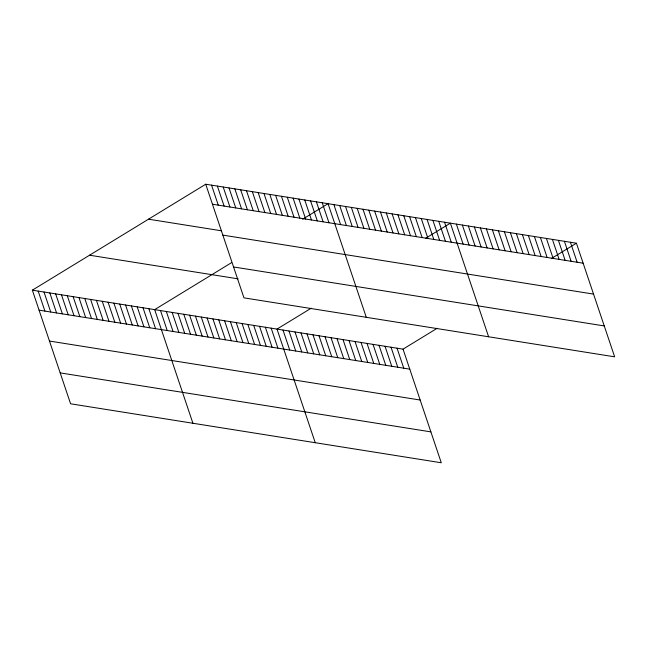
<?xml version="1.0" encoding="UTF-8"?>
<svg xmlns="http://www.w3.org/2000/svg" width="647" height="647" viewBox="0 0 647 647"><rect width="100%" height="100%" fill="white"/><g stroke="black" fill="none" stroke-linecap="round" stroke-linejoin="round"><path stroke-width="0.97" d="M32.35 290.171L403.041 349.145L441.278 462.767L70.588 403.793L32.35 290.171L205.722 184.233L576.412 243.207L614.65 356.829L243.959 297.855L205.722 184.233M231.537 262.666L154.673 309.63L192.919 423.251M302.626 219.228L328.053 203.692L366.291 317.321M311.175 308.215L277.005 329.097L315.243 442.718M425.742 238.209L450.377 223.158L488.614 336.78M403.041 349.145L437.21 328.264M551.778 258.258L576.412 243.207M212.451 204.226L583.141 263.2M148.511 219.187L221.323 230.777M222.851 235.12L593.542 294.094M233.567 266.96L604.249 325.934M89.561 255.209L238.104 278.841M39.079 310.164L409.769 369.138M49.479 341.058L420.162 400.032M60.187 372.89L430.878 431.873M570.411 242.253L577.14 262.245M564.41 241.299L571.139 261.291M558.41 240.344L565.13 260.337M552.409 239.39L559.129 259.374M546.4 238.436L553.128 258.42M540.399 237.481L547.127 257.466M534.398 236.519L541.127 256.511M528.397 235.565L535.126 255.557M522.396 234.61L529.125 254.603M516.395 233.656L523.124 253.648M510.394 232.702L517.123 252.694M504.393 231.747L511.122 251.74M498.392 230.793L505.121 250.785M492.391 229.839L499.12 249.831M486.39 228.884L493.111 248.877M480.389 227.93L487.11 247.922M474.38 226.976L481.109 246.968M468.379 226.021L475.108 246.014M462.379 225.067L469.107 245.059M456.378 224.113L463.106 244.097M444.554 222.228L451.282 242.221M438.731 221.298L445.451 241.291M432.9 220.376L439.628 240.369M427.077 219.446L433.805 239.439M421.254 218.524L427.982 238.508M415.431 217.594L422.151 237.586M409.6 216.664L416.328 236.656M403.777 215.742L410.505 235.734M397.954 214.812L404.682 234.804M392.122 213.89L398.851 233.874M386.299 212.96L393.028 232.952M380.476 212.038L387.205 232.022M374.653 211.108L381.382 231.1M368.822 210.178L375.551 230.17M362.999 209.256L369.728 229.248M357.176 208.326L363.905 228.318M351.353 207.404L358.082 227.388M397.04 348.191L403.76 368.183M345.522 206.474L352.251 226.466M391.039 347.237L397.759 367.229M339.699 205.544L346.428 225.536M385.03 346.282L391.758 366.267M333.876 204.622L340.605 224.614M379.029 345.328L385.758 365.312M373.028 344.374L379.757 364.358M322.222 202.77L328.951 222.754M367.027 343.42L373.756 363.404M316.399 201.84L323.128 221.832M361.026 342.457L367.755 362.449M310.576 200.91L317.305 220.902M355.025 341.503L361.754 361.495M304.753 199.988L311.474 219.98M349.024 340.548L355.753 360.541M298.922 199.058L305.651 219.05M343.023 339.594L349.752 359.586M293.099 198.136L299.828 218.12M337.022 338.64L343.751 358.632M287.276 197.206L294.005 217.198M331.021 337.685L337.75 357.678M281.453 196.276L288.174 216.268M325.02 336.731L331.741 356.723M275.622 195.354L282.351 215.346M319.02 335.777L325.74 355.769M269.799 194.423L276.528 214.416M313.011 334.822L319.739 354.815M263.976 193.502L270.705 213.486M307.01 333.868L313.738 353.86M258.153 192.571L264.874 212.564M301.009 332.914L307.737 352.906M252.322 191.649L259.051 211.634M295.008 331.96L301.737 351.952M246.499 190.719L253.228 210.712M289.007 331.005L295.736 350.989M240.676 189.789L247.405 209.782M283.006 330.051L289.735 350.035M234.845 188.867L241.574 208.86M229.022 187.937L235.751 207.93M271.182 328.166L277.903 348.159M223.199 187.015L229.928 207M265.351 327.236L272.08 347.229M217.376 186.085L224.105 206.078M259.528 326.314L266.257 346.307M211.545 185.155L218.274 205.148M253.705 325.384L260.434 345.377M247.882 324.462L254.603 344.447M242.051 323.532L248.78 343.525M236.228 322.602L242.957 342.595M230.405 321.68L237.134 341.673M224.582 320.75L231.302 340.743M218.751 319.828L225.48 339.812M212.928 318.898L219.657 338.891M207.105 317.968L213.833 337.96M201.282 317.046L208.002 337.038M195.451 316.116L202.179 336.108M189.628 315.194L196.356 335.178M183.805 314.264L190.533 334.256M177.974 313.342L184.702 333.326M172.151 312.412L178.879 332.404M166.328 311.482L173.056 331.474M160.505 310.56L167.233 330.552M148.85 308.708L155.579 328.692M143.027 307.778L149.756 327.77M137.204 306.848L143.933 326.84M131.373 305.926L138.102 325.918M125.55 304.996L132.279 324.988M119.727 304.074L126.456 324.058M113.904 303.144L120.625 323.136M108.073 302.214L114.802 322.206M102.25 301.292L108.979 321.284M96.427 300.362L103.156 320.354M90.604 299.44L97.325 319.424M84.773 298.51L91.502 318.502M78.95 297.58L85.679 317.572M73.127 296.658L79.856 316.65M67.304 295.728L74.025 315.72M61.473 294.806L68.202 314.79M55.65 293.875L62.379 313.868M49.827 292.954L56.556 312.938M44.004 292.023L50.725 312.016M38.173 291.093L44.902 311.086"/></g></svg>
